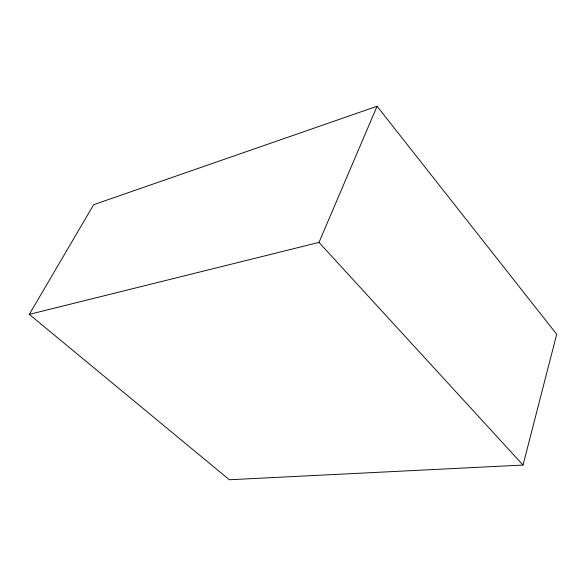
<?xml version="1.0" encoding="UTF-8"?>
<svg xmlns="http://www.w3.org/2000/svg" width="586" height="586" viewBox="0 0 586 586"><rect width="100%" height="100%" fill="white"/><g stroke="black" fill="none" stroke-linecap="round" stroke-linejoin="round"><path stroke-width="0.88" d="M523.034 465.05L556.7 334.291L377.069 106.256L93.665 204.69L29.3 314.382L229.346 479.744L523.034 465.05L318.989 242.392L29.3 314.382M318.989 242.392L377.069 106.256"/></g></svg>
